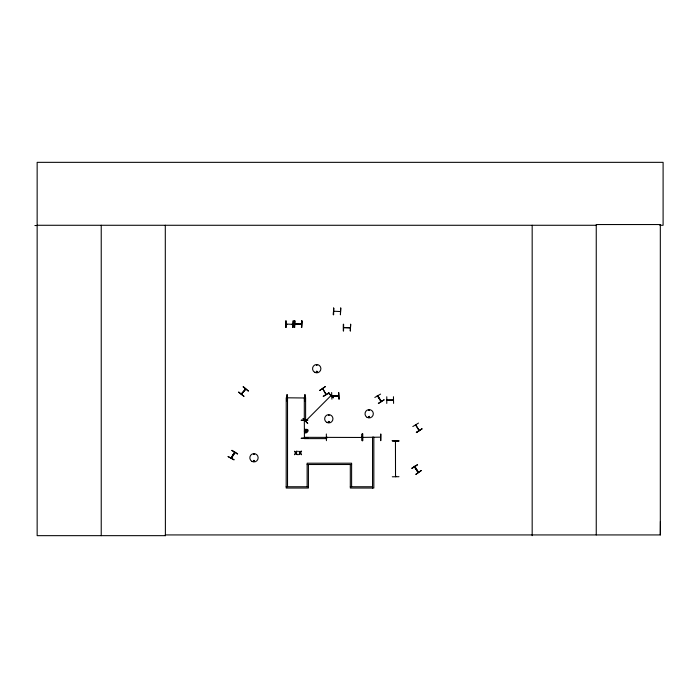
<?xml version="1.0" encoding="UTF-8"?>
<svg xmlns="http://www.w3.org/2000/svg" width="698" height="698" viewBox="0 0 698 698"><rect width="100%" height="100%" fill="white"/><g stroke="black" fill="none" stroke-linecap="round" stroke-linejoin="round"><path stroke-width="1.05" d="M659.837 225.271L663.1 225.271L663.1 162.337L37.151 162.337L37.151 535.663L165.391 535.663L165.304 534.93L660.317 534.93L660.413 521.432M395.452 441.136L395.522 476.647L395.513 476.045M395.775 441.092L395.757 441.738L395.818 441.136M253.636 454.232L254.351 454.319L253.653 454.319M253.365 460.732C254.892 463.236 254.264 458.429 253.47 461.204M254.369 461.003C253.33 459.301 253.819 462.652 254.377 460.68M316.342 371.685C317.189 373.413 317.128 370.158 316.342 371.894M317.372 371.79C315.697 373.744 316.377 369.87 317.311 371.633M328.453 415.223L329.168 415.319L328.47 415.319M368.823 410.215L369.434 410.564L368.937 410.075M368.527 416.889C370.202 414.734 369.521 419.219 368.596 416.732M368.719 416.889C370.062 415.668 369.155 418.076 368.832 417.09M305.864 432.123L307.233 431.163L306.274 429.785L304.904 430.745L305.864 432.123L306.038 431.137M306.274 429.785L306.099 430.771L306.832 430.047M241.272 394.056L241.744 393.489M326.664 437.323L326.664 438.614L304.424 438.614L304.328 420.24M418.163 472.485C407.868 456.422 421.252 477.013 418.076 471.647M414.891 466.648L415.031 467.39M305.637 420.911L305.994 420.222L305.48 420.754M330.826 395.783L305.785 420.868M322.799 388.742L325.879 394.431M326.079 394.318L322.773 388.769M381.012 401.629C371.336 385.889 383.787 405.625 380.881 400.835M381.283 401.376L377.819 395.757M419.193 430.422L415.781 424.768M234.703 452.479L231.265 458.089M308.429 464.51L308.429 488.042L286.189 488.042L286.224 397.799L304.878 397.982M380.262 437.166L362.777 437.393M316.412 365.028L316.988 365.464L316.543 364.897M328.278 421.601C329.308 424.358 329.351 419.437 328.278 422.194M329.194 422.124C328.906 420.222 327.807 423.197 329.186 422.002M395.783 476.699L395.749 476.045M241.307 393.977L245.792 389.144M245.146 389.388L245.556 388.952M245.696 389.248L241.482 394.213M331.986 395.722L332.71 395.993M326.472 437.445L327.144 437.21L326.542 437.515M386.797 399.98L393.471 399.937M286.18 324.055L292.855 324.352M292.113 324.055L292.759 324.029M294.8 324.055L295.577 324.352M300.725 324.055L301.466 324.055L294.87 324.055L301.475 324.352L294.8 324.282M333.705 311.238L340.38 311.544M343.625 327.493L350.16 327.79M415.563 424.925L419.027 430.605M231.5 458.106L234.851 452.461M228.124 456.614L233.987 459.799M237.477 454.058L231.823 450.515M234.441 452.295C223.561 470.033 242.381 440.743 231.378 458.036M234.013 459.764L228.133 456.588M305.471 420.685L306.09 420.51M332.056 395.722L338.521 395.984M332.728 395.949L332.03 395.932M337.989 395.679L338.565 395.653M332.126 395.984L338.591 395.914L338.007 395.941M362.035 437.471L304.424 437.323M393.471 400.172L386.893 400.233M286.25 324.055L286.965 324.352M243.087 386.884L248.261 391.098M241.316 394.004L245.443 389.03M243.916 396.281L238.585 392.25M305.305 431.861L305.951 431.102M303.185 418.486L307.696 423.416M328.435 393.236L333.251 397.851M305.724 420.868L306.169 420.423M307.67 423.442L303.115 418.556M417.674 471.874L418.146 471.717M418.102 472.52L414.691 466.901L418.224 472.441M411.785 468.192L417.421 464.632M411.933 468.428L417.561 464.842M421.243 470.627L415.764 474.439L421.191 470.548M323.209 396.237L328.924 392.791M323.349 396.473L329.046 393M374.817 397.459L380.576 394.091M378.325 403.261L384.075 399.884M378.491 403.54L384.022 399.806M412.823 426.548L418.512 423.067M416.444 432.551L421.985 428.816L416.462 432.586M416.296 432.306L422.002 428.86M304.956 431.355L305.89 431.015M306.248 430.893L307.181 430.544M361.983 437.515L361.451 437.445M380.654 440.613L380.776 433.938L380.794 440.613M332.004 395.984L338.6 395.932M386.779 396.761L386.779 403.435M393.454 396.717L393.585 403.392M339.054 399.125L338.678 392.459L339.019 399.125M361.451 437.218L361.983 437.14M326.428 440.665L326.332 433.99M392.302 440.682L398.968 440.979L392.293 440.647M392.302 440.927L398.968 440.883M398.968 476.699L392.302 476.786M307.774 420.056L301.108 420.248L307.774 420.048M34.9 225.533L37.151 225.524M37.151 225.271L596.249 225.271M333.33 314.693L333.688 308.019L333.365 314.693M285.814 320.836L285.84 327.502M293.221 320.836L292.942 327.502M343.625 324.273L343.538 330.939M292.855 327.502L293.186 320.836M343.695 327.72L350.3 327.798M307.129 464.51L351.609 464.51M286.189 486.75L308.429 486.75M350.309 486.75L372.54 486.75M414.978 466.674L418.486 472.188M377.906 395.783L378.194 396.237M304.904 430.745L305.881 430.919M306.256 430.989L307.233 431.163M231.954 450.306L237.652 453.77M305.157 430.195L305.925 430.832M306.213 431.076L306.98 431.713M243.305 386.622L248.418 390.906M238.777 392.023L243.881 396.316M328.679 392.991L333.426 397.677M305.663 429.837L306.003 430.779M306.134 431.128L306.474 432.071M362.192 433.99L362.192 440.665M331.916 399.169L331.629 392.503M305.122 398.27L304.939 394.457L304.965 401.132M287.079 401.132L287.079 394.457L286.904 398.27M660.317 534.93L660.317 224.547L596.249 224.547L596.249 534.93M532.173 225.271L532.173 535.663M372.54 488.042L372.54 437.21L373.84 437.21L373.84 488.042L350.309 488.042L350.309 464.51M351.609 486.75L351.609 463.21L307.129 463.21L307.129 486.75M343.294 324.273L343.294 330.939M333.609 308.019L333.653 314.693M301.806 320.836L301.806 327.502M301.562 320.836L301.562 327.502M294.704 320.836L294.704 327.502M287.524 397.799L287.524 486.75M286.084 320.836L286.084 327.502M165.295 225.271L165.391 535.663M101.227 225.271L101.227 535.663M296.737 451.222L295.882 452.601L294.512 451.222L295.594 452.976L294.477 454.738L295.856 453.334L297.252 454.738L296.144 452.958L297.252 451.222L296.737 451.222M301.065 451.222L300.219 452.601L298.84 451.222L299.922 452.976L298.805 454.738L300.184 453.334L301.58 454.738L300.472 452.958L301.58 451.222L301.065 451.222M304.642 429.418C302.74 438.012 313.385 428.171 304.642 429.418M325.233 386.683L319.719 390.444L325.233 386.683M362.724 433.938L362.096 433.99L362.14 440.665L362.751 440.613L362.724 433.938M307.783 438.135L301.108 438.292L307.783 438.091M340.746 308.019L340.415 314.693L340.746 308.019M294.8 320.836L294.425 327.502L294.748 320.836M301.841 320.836L301.466 327.502L301.841 320.836M350.666 324.273L350.3 330.939L350.666 324.273M305.602 397.729L304.302 397.729L304.302 419.969L305.602 419.969L305.602 397.729M362.48 440.656L362.471 433.99L362.567 440.613M326.725 422.377A4.153 4.153 0 0 0 332.955 418.783A4.153 4.153 0 0 0 326.725 415.188A4.153 4.153 0 0 0 326.725 422.377M251.908 461.387A4.162 4.162 0 0 0 258.147 457.783A4.162 4.162 0 0 0 251.908 454.18A4.162 4.162 0 0 0 251.908 461.387M367.096 417.369A4.153 4.153 0 0 0 373.325 413.766A4.153 4.153 0 0 0 367.096 410.171A4.153 4.153 0 0 0 367.096 417.369M314.641 372.287A4.171 4.171 0 0 0 320.897 368.675A4.171 4.171 0 0 0 314.641 365.063A4.171 4.171 0 0 0 314.641 372.287"/></g></svg>
